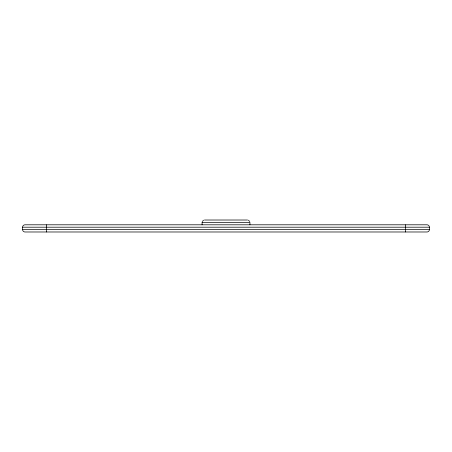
<?xml version="1.0" encoding="UTF-8"?>
<svg xmlns="http://www.w3.org/2000/svg" width="452" height="452" viewBox="0 0 452 452"><rect width="100%" height="100%" fill="white"/><g stroke="black" fill="none" stroke-linecap="round" stroke-linejoin="round"><path stroke-width="0.68" d="M202.072 224.802L202.134 222.412M202.236 221.531L203.581 220.186M204.462 220.017L247.538 220.017M202.072 222.412L249.928 222.412L249.928 224.802M22.6 227.198L429.4 227.198L429.4 229.588A2.396 2.396 0 0 1 427.004 231.983L24.996 231.983A2.396 2.396 0 0 1 22.6 229.588L22.6 227.198A2.396 2.396 0 0 1 24.996 224.802L427.004 224.802A2.396 2.396 0 0 1 429.4 227.198M22.6 229.588L429.4 229.588M248.419 220.186L249.764 221.531M405.472 224.813L405.472 231.972M46.528 224.813L46.528 231.972"/></g></svg>
